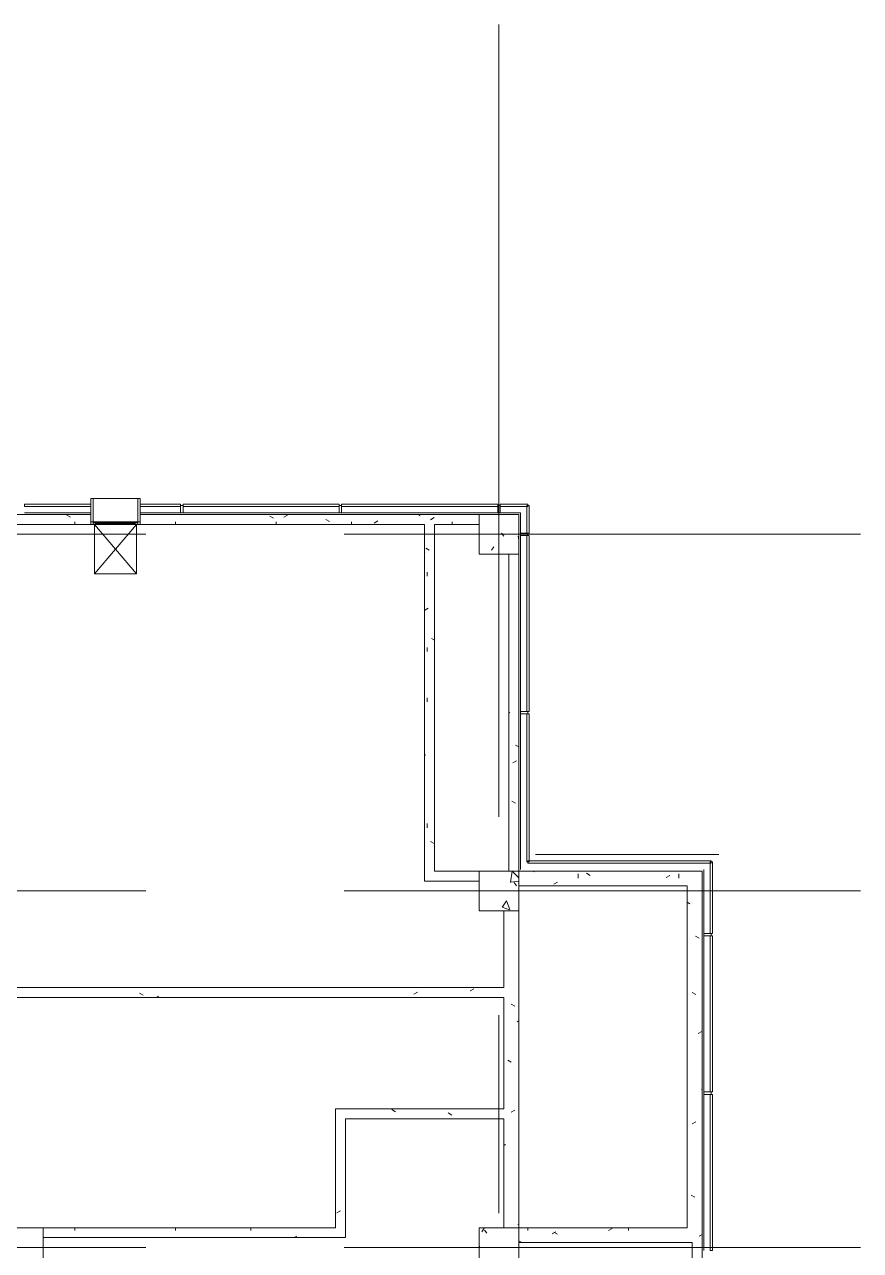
# Model space of a CAD drawing. Extents: x -14231 to 343475, y -171733 to 30720.
# Drawn here: x 201107 to 217979, y -37403 to -12650 of the extents above; entities that cross this region are included whole.
import ezdxf

# ---------------------------------------------------------------- set-up
doc = ezdxf.new("R2010")
doc.units = 0
doc.header["$LTSCALE"] = 8
for name, pattern in [('Access Line', [382.3, 250, -132.3]), ('Centre', [7937.5, 1587.5, -1190.625, 3968.75, -1190.625]), ('IDA - Grid Line', [3500, 2000, -500, 500, -500])]:
    doc.linetypes.add(name, pattern=pattern)
for name, color, linetype, lineweight in [('A-_ANOTGRID_E', 7, 'CONTINUOUS', 9), ('A-_CLAD----_E', 7, 'CONTINUOUS', 9), ('A-_CLAD----_E1', 7, 'CONTINUOUS', 9), ('A-_WALL----_E', 7, 'CONTINUOUS', 9), ('A-_WALL----_H', 7, 'CONTINUOUS', 9), ('A-_WIND----_E', 7, 'CONTINUOUS', 9), ('A-COLN----_E', 7, 'CONTINUOUS', 9), ('A-COLN----_E1', 7, 'CONTINUOUS', 9)]:
    doc.layers.add(name, color=color, linetype=linetype, lineweight=lineweight)
pattern_1 = [(270, (-114873.83, 809413.83), (508, -2032), [83.82, -1440.18, 83.82, -1440.18, -8128]), (270, (-114873.83, 809413.83), (508, -2032), [-3048, 83.82, -2964.18, 83.82, -1440.18, -3556]), (270, (-114873.83, 809413.83), (508, -2032), [-7620, 83.82, -932.18, 83.82, -2456.18]), (30, (-114619.83, 808651.83), (1505.76362, 1455.9409), [83.82, -1440.18, 83.82, -1440.18, -8128]), (30, (-114619.83, 808651.83), (1505.76362, 1455.9409), [-3048, 83.82, -2964.18, 83.82, -1440.18, -3556]), (30, (-114619.83, 808651.83), (1505.76362, 1455.9409), [-7620, 83.82, -932.18, 83.82, -2456.18]), (150, (-113603.83, 808397.83), (-2013.76362, 576.0591), [83.82, -1440.18, 83.82, -1440.18, -8128]), (150, (-113603.83, 808397.83), (-2013.76362, 576.0591), [-3048, 83.82, -2964.18, 83.82, -1440.18, -3556]), (150, (-113603.83, 808397.83), (-2013.76362, 576.0591), [-7620, 83.82, -932.18, 83.82, -2456.18])]

# ---------------------------------------------------------------- blocks, each defined once
blk = doc.blocks.new('IDA - Rectangle Column - 800W X 800D-V17-PH1 LEVEL 3 - PROBE')
at = {"layer": 'A-COLN----_E1', "true_color": 0xaaaaaa}
h = blk.add_hatch(dxfattribs=at)
h.set_pattern_fill('FP_19', color=253, style=0, pattern_type=2)
h.set_pattern_definition([(320, (-325556.1, 846757.2), (-159.3907, -1821.8403), [190.5, -2095.5]), (265, (-325556.1, 846757.2), (1910.5674, 352.428), [152.4, -1676.4]), (10.451, (-325569.4, 846605.4), (1751.166, -1469.4262), [161.9, -1780.901]), (316.184, (-325048.1, 846757.2), (-420.428, -2710.791), [285.75, -3143.25]), (6.636, (-325083.2, 846531.3), (2474.276, -2374.0256), [242.85, -2671.351]), (261.184, (-325048, 846757.2), (2474.2525, -2374.05), [228.6, -2514.6]), (291, (-325175.1, 846503.2), (-1022.6516, -1516.1442), [190.5, -2095.5]), (236, (-325175.1, 846503.2), (1841.8805, -618.021), [152.4, -1676.4]), (341.451, (-325260.3, 846376.8), (819.2124, -2134.1713), [161.9, -1780.901]), (307.5, (-325556.1, 846757.2), (845.5504, -30.88603), [83.82, -1572.26, 83.82, -3300.73]), (307.5, (-325556.1, 846757.2), (845.5504, -30.88603), [-1739.9, -1617.98, 83.82, -1598.93]), (277.5, (-325556.1, 846757.2), (1001.80575, -668.1966), [83.82, -886.46, 83.82, -2175.51]), (277.5, (-325556.1, 846757.2), (1001.80575, -668.1966), [-1054.1, -1534.16, 83.82, -557.53]), (237.5, (-325556.1, 847323.6), (-57.2896, -1355.9093), [83.82, -551.18, 83.82, -4526.28]), (237.5, (-325556.1, 847323.6), (-57.2896, -1355.9093), [-718.82, -1897.38, 83.82, -2545.08]), (227.5, (-325556.1, 847577.6), (254.2664, -1481.2932), [83.82, -741.68, 83.82, -3098.8]), (227.5, (-325556.1, 847577.6), (254.2664, -1481.2932), [-909.32, -1231.9, 83.82, -1783.08])])
h.paths.add_polyline_path([(-400, 400), (-400, -400), (400, -400), (400, 400)])
at = {"layer": 'A-COLN----_E', "color": 253, "true_color": 0xaaaaaa}
for p, q in [((400, 400), (-400, 400)), ((-400, 400), (-400, -400)), ((400, -400), (400, 400)), ((-400, -400), (400, -400))]:
    blk.add_line(p, q, dxfattribs=at)
blk = doc.blocks.new('IDA - Rectangle Column - 800W X 800D-V18-PH1 LEVEL 3 - PROBE')
at = {"layer": 'A-COLN----_E1', "true_color": 0xaaaaaa}
h = blk.add_hatch(dxfattribs=at)
h.set_pattern_fill('FP_20', color=253, style=0, pattern_type=2)
h.set_pattern_definition([(320, (-325556.1, 839557.2), (-159.3907, -1821.8403), [190.5, -2095.5]), (265, (-325556.1, 839557.2), (1910.5674, 352.428), [152.4, -1676.4]), (10.451, (-325569.4, 839405.4), (1751.166, -1469.4262), [161.9, -1780.901]), (316.184, (-325048.1, 839557.2), (-420.428, -2710.791), [285.75, -3143.25]), (6.636, (-325083.2, 839331.3), (2474.276, -2374.0256), [242.85, -2671.351]), (261.184, (-325048, 839557.2), (2474.2525, -2374.05), [228.6, -2514.6]), (291, (-325175.1, 839303.2), (-1022.6516, -1516.1442), [190.5, -2095.5]), (236, (-325175.1, 839303.2), (1841.8805, -618.021), [152.4, -1676.4]), (341.451, (-325260.3, 839176.8), (819.2124, -2134.1713), [161.9, -1780.901]), (307.5, (-325556.1, 839557.2), (845.5504, -30.88603), [83.82, -1572.26, 83.82, -3300.73]), (307.5, (-325556.1, 839557.2), (845.5504, -30.88603), [-1739.9, -1617.98, 83.82, -1598.93]), (277.5, (-325556.1, 839557.2), (1001.80575, -668.1966), [83.82, -886.46, 83.82, -2175.51]), (277.5, (-325556.1, 839557.2), (1001.80575, -668.1966), [-1054.1, -1534.16, 83.82, -557.53]), (237.5, (-325556.1, 840123.6), (-57.2896, -1355.9093), [83.82, -551.18, 83.82, -4526.28]), (237.5, (-325556.1, 840123.6), (-57.2896, -1355.9093), [-718.82, -1897.38, 83.82, -2545.08]), (227.5, (-325556.1, 840377.6), (254.2664, -1481.2932), [83.82, -741.68, 83.82, -3098.8]), (227.5, (-325556.1, 840377.6), (254.2664, -1481.2932), [-909.32, -1231.9, 83.82, -1783.08])])
h.paths.add_polyline_path([(-400, -400), (400, -400), (400, 400), (-400, 400)])
at = {"layer": 'A-COLN----_E', "color": 253, "true_color": 0xaaaaaa}
for p, q in [((400, 400), (-400, 400)), ((-400, 400), (-400, -400)), ((400, -400), (400, 400)), ((-400, -400), (400, -400))]:
    blk.add_line(p, q, dxfattribs=at)
blk = doc.blocks.new('IDA - Rectangle Column - 800W X 800D-V19-PH1 LEVEL 3 - PROBE')
at = {"layer": 'A-COLN----_E1', "true_color": 0xaaaaaa}
h = blk.add_hatch(dxfattribs=at)
h.set_pattern_fill('FP_21', color=253, style=0, pattern_type=2)
h.set_pattern_definition([(320, (-325556.1, 832357.2), (-159.3907, -1821.8403), [190.5, -2095.5]), (265, (-325556.1, 832357.2), (1910.5674, 352.428), [152.4, -1676.4]), (10.451, (-325569.4, 832205.4), (1751.166, -1469.4262), [161.9, -1780.901]), (316.184, (-325048.1, 832357.2), (-420.428, -2710.791), [285.75, -3143.25]), (6.636, (-325083.2, 832131.3), (2474.276, -2374.0256), [242.85, -2671.351]), (261.184, (-325048, 832357.2), (2474.2525, -2374.05), [228.6, -2514.6]), (291, (-325175.1, 832103.2), (-1022.6516, -1516.1442), [190.5, -2095.5]), (236, (-325175.1, 832103.2), (1841.8805, -618.021), [152.4, -1676.4]), (341.451, (-325260.3, 831976.8), (819.2124, -2134.1713), [161.9, -1780.901]), (307.5, (-325556.1, 832357.2), (845.5504, -30.88603), [83.82, -1572.26, 83.82, -3300.73]), (307.5, (-325556.1, 832357.2), (845.5504, -30.88603), [-1739.9, -1617.98, 83.82, -1598.93]), (277.5, (-325556.1, 832357.2), (1001.80575, -668.1966), [83.82, -886.46, 83.82, -2175.51]), (277.5, (-325556.1, 832357.2), (1001.80575, -668.1966), [-1054.1, -1534.16, 83.82, -557.53]), (237.5, (-325556.1, 832923.6), (-57.2896, -1355.9093), [83.82, -551.18, 83.82, -4526.28]), (237.5, (-325556.1, 832923.6), (-57.2896, -1355.9093), [-718.82, -1897.38, 83.82, -2545.08]), (227.5, (-325556.1, 833177.6), (254.2664, -1481.2932), [83.82, -741.68, 83.82, -3098.8]), (227.5, (-325556.1, 833177.6), (254.2664, -1481.2932), [-909.32, -1231.9, 83.82, -1783.08])])
h.paths.add_polyline_path([(-400, -400), (400, -400), (400, 400), (-400, 400)])
at = {"layer": 'A-COLN----_E', "color": 253, "true_color": 0xaaaaaa}
for p, q in [((400, 400), (-400, 400)), ((-400, 400), (-400, -400)), ((400, -400), (400, 400)), ((-400, -400), (400, -400))]:
    blk.add_line(p, q, dxfattribs=at)
blk = doc.blocks.new('IDA - Rectangle Column - 800W X 800D-V22-PH1 LEVEL 3 - PROBE')
at = {"layer": 'A-COLN----_E1', "true_color": 0xaaaaaa}
h = blk.add_hatch(dxfattribs=at)
h.set_pattern_fill('FP_24', color=253, style=0, pattern_type=2)
h.set_pattern_definition([(320, (-315956.1, 846757.2), (-159.3907, -1821.8403), [190.5, -2095.5]), (265, (-315956.1, 846757.2), (1910.5674, 352.428), [152.4, -1676.4]), (10.451, (-315969.4, 846605.4), (1751.166, -1469.4262), [161.9, -1780.901]), (316.184, (-315448.1, 846757.2), (-420.428, -2710.791), [285.75, -3143.25]), (6.636, (-315483.2, 846531.3), (2474.276, -2374.0256), [242.85, -2671.351]), (261.184, (-315448, 846757.2), (2474.2525, -2374.05), [228.6, -2514.6]), (291, (-315575.1, 846503.2), (-1022.6516, -1516.1442), [190.5, -2095.5]), (236, (-315575.1, 846503.2), (1841.8805, -618.021), [152.4, -1676.4]), (341.451, (-315660.3, 846376.8), (819.2124, -2134.1713), [161.9, -1780.901]), (307.5, (-315956.1, 846757.2), (845.5504, -30.88603), [83.82, -1572.26, 83.82, -3300.73]), (307.5, (-315956.1, 846757.2), (845.5504, -30.88603), [-1739.9, -1617.98, 83.82, -1598.93]), (277.5, (-315956.1, 846757.2), (1001.80575, -668.1966), [83.82, -886.46, 83.82, -2175.51]), (277.5, (-315956.1, 846757.2), (1001.80575, -668.1966), [-1054.1, -1534.16, 83.82, -557.53]), (237.5, (-315956.1, 847323.6), (-57.2896, -1355.9093), [83.82, -551.18, 83.82, -4526.28]), (237.5, (-315956.1, 847323.6), (-57.2896, -1355.9093), [-718.82, -1897.38, 83.82, -2545.08]), (227.5, (-315956.1, 847577.6), (254.2664, -1481.2932), [83.82, -741.68, 83.82, -3098.8]), (227.5, (-315956.1, 847577.6), (254.2664, -1481.2932), [-909.32, -1231.9, 83.82, -1783.08])])
h.paths.add_polyline_path([(-400, -400), (400, -400), (400, 400), (-400, 400), (-400, 262)])
at = {"layer": 'A-COLN----_E', "color": 253, "true_color": 0xaaaaaa}
for p, q in [((400, 400), (-400, 400)), ((-400, 400), (-400, -400)), ((400, -400), (400, 400)), ((-400, -400), (400, -400))]:
    blk.add_line(p, q, dxfattribs=at)
blk = doc.blocks.new('Aluminium Window - 1000L X 1000H - FAP-02 - 2HR-V58-PH1 LEVEL 3 - PROBE')
at = {"layer": 'A-_WIND----_E', "color": 253, "true_color": 0xaaaaaa}
for p, q in [((-495, 425), (-495, 310)), ((-445, 425), (-495, 425)), ((-495, 260), (-495, 100)), ((-445, -50), (-445, 425)), ((455, 425), (-445, 425)), ((505, 425), (455, 425)), ((455, 425), (455, -50)), ((505, 310), (505, 425)), ((505, 100), (505, 260)), ((-445, -50), (-492, -50)), ((-492, -50), (-445, -50)), ((-492, -100), (-445, -100)), ((-445, -65), (-445, -50)), ((455, -50), (-445, -50)), ((-445, -50), (455, -50)), ((-445, -65), (-445, -100)), ((-395, -65), (-445, -65)), ((-445, -100), (-395, -100)), ((405, -65), (-395, -65)), ((-395, -100), (-395, -65)), ((405, -79), (-395, -79)), ((-395, -79), (-395, -87)), ((-395, -87), (405, -87)), ((-395, -100), (405, -100)), ((455, -65), (405, -65)), ((405, -65), (405, -100)), ((405, -87), (405, -79)), ((405, -100), (455, -100)), ((505, -50), (455, -50)), ((455, -50), (455, -65)), ((455, -50), (505, -50)), ((455, -100), (455, -65)), ((455, -100), (505, -100))]:
    blk.add_line(p, q, dxfattribs=at)
at = {"layer": 'A-_WIND----_E', "color": 253, "linetype": 'Centre', "true_color": 0xaaaaaa}
for p, q in [((-495, 425), (505, 425)), ((-74, 425), (-390, 425))]:
    blk.add_line(p, q, dxfattribs=at)
at = {"layer": 'A-_WIND----_E', "color": 253, "linetype": 'Access Line', "true_color": 0xaaaaaa}
for p, q in [((-420, -1100), (-420, -100)), ((-420, -100), (430, -1100)), ((-420, -1100), (430, -100)), ((430, -1100), (430, -100)), ((-420, -1100), (430, -1100))]:
    blk.add_line(p, q, dxfattribs=at)
blk = doc.blocks.new('System Panel - AlumPanelClad-White-10000757-PH1 LEVEL 3 - PROBE')
at = {"layer": 'A-_CLAD----_E', "color": 253, "true_color": 0xaaaaaa}
for p, q in [((1850, 25), (-1850, 25)), ((-1850, 25), (-1850, -25)), ((1850, -25), (1850, 25)), ((-1850, -25), (1850, -25))]:
    blk.add_line(p, q, dxfattribs=at)
blk = doc.blocks.new('Rectangular Mullion - groove center-10013415-PH1 LEVEL 3 - PROBE')
at = {"layer": 'A-_CLAD----_E1', "color": 253, "true_color": 0xaaaaaa}
blk.add_line((838822, 326291), (838822, 329991), dxfattribs=at)
blk = doc.blocks.new('System Panel - AlumPanelClad-White-10013422-PH1 LEVEL 3 - PROBE')
at = {"layer": 'A-_CLAD----_E', "color": 253, "true_color": 0xaaaaaa}
for p, q in [((1495, 25), (-1495, 25)), ((-1495, 25), (-1495, -25)), ((1495, -25), (1495, 25)), ((-1495, -25), (1495, -25))]:
    blk.add_line(p, q, dxfattribs=at)
blk = doc.blocks.new('Rectangular Mullion - groove center-10013417-PH1 LEVEL 3 - PROBE')
at = {"layer": 'A-_CLAD----_E1', "color": 253, "true_color": 0xaaaaaa}
blk.add_line((835982, 325991), (839122, 325991), dxfattribs=at)
blk = doc.blocks.new('System Panel - AlumPanelClad-White-10021056-PH1 LEVEL 3 - PROBE')
at = {"layer": 'A-_CLAD----_E', "color": 253, "true_color": 0xaaaaaa}
for p, q in [((280, 25), (-280, 25)), ((-280, 25), (-280, -25)), ((280, -25), (280, 25)), ((-280, -25), (280, -25))]:
    blk.add_line(p, q, dxfattribs=at)
blk = doc.blocks.new('Rectangular Mullion - groove center-10021053-PH1 LEVEL 3 - PROBE')
at = {"layer": 'A-_CLAD----_E1', "color": 253, "true_color": 0xaaaaaa}
blk.add_line((831922, 325581), (831922, 325991), dxfattribs=at)
blk = doc.blocks.new('System Panel - AlumPanelClad-White-10005328-PH1 LEVEL 3 - PROBE')
at = {"layer": 'A-_CLAD----_E', "color": 253, "true_color": 0xaaaaaa}
for p, q in [((1575, 25), (-1575, 25)), ((-1575, 25), (-1575, -25)), ((1575, -25), (1575, 25)), ((-1575, -25), (1575, -25))]:
    blk.add_line(p, q, dxfattribs=at)
blk = doc.blocks.new('Rectangular Mullion - groove center-10005325-PH1 LEVEL 3 - PROBE')
at = {"layer": 'A-_CLAD----_E1', "color": 253, "true_color": 0xaaaaaa}
blk.add_line((846867, 329691), (850017, 329691), dxfattribs=at)
blk = doc.blocks.new('System Panel - AlumPanelClad-White-10007495-PH1 LEVEL 3 - PROBE')
at = {"layer": 'A-_CLAD----_E', "color": 253, "true_color": 0xaaaaaa}
for p, q in [((1775, 25), (-1775, 25)), ((-1775, 25), (-1775, -25)), ((1775, -25), (1775, 25)), ((-1775, -25), (1775, -25))]:
    blk.add_line(p, q, dxfattribs=at)
blk = doc.blocks.new('Rectangular Mullion - groove center-10007492-PH1 LEVEL 3 - PROBE')
at = {"layer": 'A-_CLAD----_E1', "color": 253, "true_color": 0xaaaaaa}
blk.add_line((931882, 325991), (935432, 325991), dxfattribs=at)
blk = doc.blocks.new('Rectangular Mullion - groove center-9997094-PH1 LEVEL 3 - PROBE')
at = {"layer": 'A-_CLAD----_E1', "color": 253, "true_color": 0xaaaaaa}
for p, q in [((-25, -150), (-25, 0)), ((-25, 0), (25, 0)), ((25, 0), (25, -150)), ((25, -150), (-25, -150))]:
    blk.add_line(p, q, dxfattribs=at)
blk = doc.blocks.new('System Panel - AlumPanelClad-White-10013404-PH1 LEVEL 3 - PROBE')
at = {"layer": 'A-_CLAD----_E', "color": 253, "true_color": 0xaaaaaa}
for p, q in [((723, 25), (-723, 25)), ((-723, 25), (-723, -25)), ((723, -25), (723, 25)), ((-723, -25), (723, -25))]:
    blk.add_line(p, q, dxfattribs=at)
blk = doc.blocks.new('Rectangular Mullion - groove center-10013402-PH1 LEVEL 3 - PROBE')
at = {"layer": 'A-_CLAD----_E1', "color": 253, "true_color": 0xaaaaaa}
blk.add_line((839122, 329691), (840417, 329691), dxfattribs=at)
blk = doc.blocks.new('System Panel - AlumPanelClad-White-10013864-PH1 LEVEL 3 - PROBE')
at = {"layer": 'A-_CLAD----_E', "color": 253, "true_color": 0xaaaaaa}
for p, q in [((280, 25), (-280, 25)), ((-280, 25), (-280, -25)), ((280, -25), (280, 25)), ((-280, -25), (280, -25))]:
    blk.add_line(p, q, dxfattribs=at)
blk = doc.blocks.new('Rectangular Mullion - groove center-10021132-PH1 LEVEL 3 - PROBE')
at = {"layer": 'A-_CLAD----_E1', "color": 253, "true_color": 0xaaaaaa}
blk.add_line((831922, 325991), (832332, 325991), dxfattribs=at)
blk = doc.blocks.new('System Panel - AlumPanelClad-White-10087131-PH1 LEVEL 3 - PROBE')
at = {"layer": 'A-_CLAD----_E', "color": 253, "true_color": 0xaaaaaa}
for p, q in [((-760, 25), (-1575, 25)), ((-1575, 25), (-1575, -25)), ((-760, -25), (-760, 25)), ((1575, 25), (240, 25)), ((240, 25), (240, -25)), ((1575, -25), (1575, 25)), ((-1575, -25), (-760, -25)), ((240, -25), (1575, -25))]:
    blk.add_line(p, q, dxfattribs=at)
blk = doc.blocks.new('Rectangular Mullion - groove center-10086793-PH1 LEVEL 3 - PROBE')
at = {"layer": 'A-_CLAD----_E1', "color": 253, "true_color": 0xaaaaaa}
blk.add_line((831922, 315981), (831922, 317316), dxfattribs=at)
blk = doc.blocks.new('Rectangular Mullion - groove center-10087119-PH1 LEVEL 3 - PROBE')
at = {"layer": 'A-_CLAD----_E1', "color": 253, "true_color": 0xaaaaaa}
blk.add_line((831922, 318316), (831922, 319131), dxfattribs=at)

msp = doc.modelspace()

# ---------------------------------------------------------------- hatches: boundary and pattern name
at = {"layer": 'A-_WALL----_H', "true_color": 0xd4d4d4}
h = msp.add_hatch(dxfattribs=at)
h.set_pattern_fill('FP_1', color=254, angle=-90, style=0, pattern_type=2)
h.set_pattern_definition(pattern_1)
h.paths.add_polyline_path([(185955.7512, -22730.1201), (185955.7512, -22743.3464), (191082.2899, -22743.3464), (191082.2899, -22543.3464), (185955.7512, -22543.3464), (185955.7512, -22643.3464)])
h.paths.add_polyline_path([(191882.2899, -22587.7596), (191882.2899, -22743.3464), (202445.6706, -22743.3464), (202445.6706, -22543.3464), (191882.2899, -22543.3464)])
h.paths.add_polyline_path([(203442.2899, -22543.3464), (203442.2899, -22743.3464), (210282.2899, -22743.3464), (210282.2899, -22543.3464), (209151.0476, -22543.3464)])
h = msp.add_hatch(dxfattribs=at)
h.set_pattern_fill('FP_1', color=254, angle=-90, style=0, pattern_type=2)
h.set_pattern_definition(pattern_1)
h.paths.add_polyline_path([(209182.2899, -22743.3464), (209182.2899, -29943.3464), (209382.2899, -29943.3464), (209382.2899, -22743.3464)])
h = msp.add_hatch(dxfattribs=at)
h.set_pattern_fill('FP_1', color=254, angle=-90, style=0, pattern_type=2)
h.set_pattern_definition(pattern_1)
h.paths.add_polyline_path([(210882.2899, -28063.4311), (210882.2899, -29743.3464), (211082.2899, -29743.3464), (211082.2899, -23343.3464), (210882.2899, -23343.3464)])
h = msp.add_hatch(dxfattribs=at)
h.set_pattern_fill('FP_1', color=254, angle=-90, style=0, pattern_type=2)
h.set_pattern_definition(pattern_1)
h.paths.add_polyline_path([(211082.2899, -30043.3464), (214482.2899, -30043.3464), (214482.2899, -29743.3464), (211082.2899, -29743.3464)])
h = msp.add_hatch(dxfattribs=at)
h.set_pattern_fill('FP_1', color=254, angle=-90, style=0, pattern_type=2)
h.set_pattern_definition(pattern_1)
h.paths.add_polyline_path([(214482.2899, -36943.3464), (214782.2899, -36943.3464), (214782.2899, -29743.3464), (214482.2899, -29743.3464), (214482.2899, -30043.3464)])
h = msp.add_hatch(dxfattribs=at)
h.set_pattern_fill('FP_1', color=254, angle=-90, style=0, pattern_type=2)
h.set_pattern_definition(pattern_1)
h.paths.add_polyline_path([(210782.2899, -30543.3464), (210782.2899, -36943.3464), (211082.2899, -36943.3464), (211082.2899, -30543.3464)])
h = msp.add_hatch(dxfattribs=at)
h.set_pattern_fill('FP_1', color=254, angle=-90, style=0, pattern_type=2)
h.set_pattern_definition(pattern_1)
h.paths.add_polyline_path([(185982.2899, -32293.3482), (210782.2899, -32293.3482), (210782.2899, -32093.3482), (185982.2899, -32093.3482)])
h = msp.add_hatch(dxfattribs=at)
h.set_pattern_fill('FP_1', color=254, angle=-90, style=0, pattern_type=2)
h.set_pattern_definition(pattern_1)
h.paths.add_polyline_path([(207382.2899, -36943.3464), (207582.2899, -36943.3464), (207582.2899, -34543.3464), (207382.2899, -34543.3464)])
h = msp.add_hatch(dxfattribs=at)
h.set_pattern_fill('FP_1', color=254, angle=-90, style=0, pattern_type=2)
h.set_pattern_definition(pattern_1)
h.paths.add_polyline_path([(207582.2899, -34743.3464), (210782.2899, -34743.3464), (210782.2899, -34543.3464), (207582.2899, -34543.3464)])
h = msp.add_hatch(dxfattribs=at)
h.set_pattern_fill('FP_1', color=254, angle=-90, style=0, pattern_type=2)
h.set_pattern_definition(pattern_1)
h.paths.add_polyline_path([(201482.2899, -37081.7019), (201482.2899, -37143.3464), (207582.2899, -37143.3464), (207582.2899, -36943.3464), (201482.2899, -36943.3464)])
h = msp.add_hatch(dxfattribs=at)
h.set_pattern_fill('FP_1', color=254, angle=-90, style=0, pattern_type=2)
h.set_pattern_definition(pattern_1)
h.paths.add_polyline_path([(211082.2899, -36943.3464), (211082.2899, -37243.3464), (214782.2899, -37243.3464), (214782.2899, -36943.3464), (214482.2899, -36943.3464)])
h = msp.add_hatch(dxfattribs=at)
h.set_pattern_fill('FP_1', color=254, angle=-90, style=0, pattern_type=2)
h.set_pattern_definition(pattern_1)
h.paths.add_polyline_path([(214582.2284, -37243.3464), (214582.2284, -41543.3464), (214782.2284, -41543.3464), (214782.2284, -37243.3464)])

# ---------------------------------------------------------------- linework, layer by layer
at = {"layer": 'A-_ANOTGRID_E', "color": 254, "linetype": 'IDA - Grid Line', "true_color": 0xd4d4d4}
for p, q in [((210682.2899, -12650.3661), (210682.2899, -169732.6721)), ((179558.4541, -22943.3464), (217979.1948, -22943.3464)), ((179558.4541, -30143.3464), (217979.1948, -30143.3464)), ((179558.4541, -37343.3464), (217979.1948, -37343.3464))]:
    msp.add_line(p, q, dxfattribs=at)
at = {"layer": 'A-_WALL----_E', "color": 253, "true_color": 0xaaaaaa}
for p, q in [((202445.6706, -22543.3464), (191882.2899, -22543.3464)), ((191882.2899, -22743.3464), (202445.6706, -22743.3464)), ((202445.6706, -22743.3464), (202445.6706, -22543.3464)), ((210282.2899, -22543.3464), (203442.2899, -22543.3464)), ((203442.2899, -22543.3464), (203442.2899, -22743.3464)), ((203442.2899, -22743.3464), (209182.2899, -22743.3464)), ((209182.2899, -22743.3464), (209182.2899, -29943.3464)), ((209382.2899, -22743.3464), (210282.2899, -22743.3464)), ((209382.2899, -29743.3464), (209382.2899, -22743.3464)), ((210882.2899, -23343.3464), (210882.2899, -29743.3464)), ((211082.2899, -29743.3464), (211082.2899, -23343.3464)), ((209182.2899, -29943.3464), (209382.2899, -29943.3464)), ((210282.2899, -29743.3464), (209382.2899, -29743.3464)), ((209382.2899, -29943.3464), (210282.2899, -29943.3464)), ((214482.2899, -29743.3464), (211082.2899, -29743.3464)), ((214782.2899, -29743.3464), (214482.2899, -29743.3464)), ((214782.2899, -36943.3464), (214782.2899, -29743.3464)), ((211082.2899, -30043.3464), (214482.2899, -30043.3464)), ((214482.2899, -30043.3464), (214482.2899, -36943.3464)), ((210782.2899, -30543.3464), (210782.2899, -32093.3482)), ((211082.2899, -36943.3464), (211082.2899, -30543.3464)), ((210782.2899, -32093.3482), (185982.2899, -32093.3482)), ((185982.2899, -32293.3482), (210782.2899, -32293.3482)), ((210782.2899, -32293.3482), (210782.2899, -34543.3464)), ((207582.2899, -34543.3464), (207382.2899, -34543.3464)), ((207382.2899, -34543.3464), (207382.2899, -36943.3464)), ((210782.2899, -34543.3464), (207582.2899, -34543.3464)), ((207582.2899, -36943.3464), (207582.2899, -34743.3464)), ((207582.2899, -34743.3464), (210782.2899, -34743.3464)), ((210782.2899, -34743.3464), (210782.2899, -36943.3464)), ((207382.2899, -36943.3464), (201482.2899, -36943.3464)), ((207582.2899, -37143.3464), (207582.2899, -36943.3464)), ((214482.2899, -36943.3464), (211082.2899, -36943.3464)), ((214782.2899, -37243.3464), (214782.2899, -36943.3464)), ((201482.2899, -37143.3464), (207582.2899, -37143.3464)), ((211082.2899, -37243.3464), (214582.2284, -37243.3464)), ((214582.2284, -37243.3464), (214582.2284, -41543.3464)), ((214782.2284, -41543.3464), (214782.2284, -37243.3464))]:
    msp.add_line(p, q, dxfattribs=at)

# ---------------------------------------------------------------- block references
at = {"layer": 'A-_CLAD----_E', "color": 253, "lineweight": 9, "true_color": 0xaaaaaa}
for name, p, rotation in [('System Panel - AlumPanelClad-White-10087131-PH1 LEVEL 3 - PROBE', (202682.2899, -22358.3485), 179.9999999999997), ('System Panel - AlumPanelClad-White-10005328-PH1 LEVEL 3 - PROBE', (205882.2899, -22358.3485), 179.9999999999997), ('System Panel - AlumPanelClad-White-10005328-PH1 LEVEL 3 - PROBE', (209082.2899, -22358.3485), 179.9999999999997), ('System Panel - AlumPanelClad-White-10021056-PH1 LEVEL 3 - PROBE', (210987.2899, -22358.3485), 179.9999999999997), ('System Panel - AlumPanelClad-White-10013864-PH1 LEVEL 3 - PROBE', (211267.2899, -22638.3475), 89.99999999999999), ('System Panel - AlumPanelClad-White-10007495-PH1 LEVEL 3 - PROBE', (211267.2899, -24743.3464), 89.99999999999999), ('System Panel - AlumPanelClad-White-10013422-PH1 LEVEL 3 - PROBE', (211267.2899, -28063.3464), 89.99999999999999), ('System Panel - AlumPanelClad-White-10000757-PH1 LEVEL 3 - PROBE', (213117.2899, -29558.3464), 180), ('System Panel - AlumPanelClad-White-10013404-PH1 LEVEL 3 - PROBE', (214967.2899, -30280.8464), 89.99999999999999), ('System Panel - AlumPanelClad-White-10005328-PH1 LEVEL 3 - PROBE', (214967.2899, -32628.3464), 89.99999999999999), ('System Panel - AlumPanelClad-White-10005328-PH1 LEVEL 3 - PROBE', (214967.2899, -35828.3464), 89.99999999999999)]:
    msp.add_blockref(name, p, dxfattribs=dict(at, rotation=rotation))
at = {"layer": 'A-_CLAD----_E1', "color": 253, "lineweight": 9, "true_color": 0xaaaaaa, "rotation": 270}
for name, p in [('Rectangular Mullion - groove center-10086793-PH1 LEVEL 3 - PROBE', (-114873.8284, 809413.8288)), ('Rectangular Mullion - groove center-10087119-PH1 LEVEL 3 - PROBE', (-114873.8284, 809413.8288)), ('Rectangular Mullion - groove center-10021053-PH1 LEVEL 3 - PROBE', (-114873.8284, 809413.8288)), ('Rectangular Mullion - groove center-10021132-PH1 LEVEL 3 - PROBE', (-114873.8284, 809413.8288)), ('Rectangular Mullion - groove center-10007492-PH1 LEVEL 3 - PROBE', (-114873.8171, 908913.8288)), ('Rectangular Mullion - groove center-10013417-PH1 LEVEL 3 - PROBE', (-114873.8284, 809413.8288)), ('Rectangular Mullion - groove center-10013415-PH1 LEVEL 3 - PROBE', (-114873.8284, 809413.8288)), ('Rectangular Mullion - groove center-10013402-PH1 LEVEL 3 - PROBE', (-114873.8284, 809413.8288)), ('Rectangular Mullion - groove center-10005325-PH1 LEVEL 3 - PROBE', (-114873.8284, 815813.8288)), ('Rectangular Mullion - groove center-10005325-PH1 LEVEL 3 - PROBE', (-114873.8284, 812613.8288))]:
    msp.add_blockref(name, p, dxfattribs=at)
at = {"layer": 'A-_CLAD----_E1', "color": 253, "lineweight": 9, "true_color": 0xaaaaaa, "extrusion": (0, 0, -1)}
for p in [(-204282.2899, -22358.3485), (-207482.2899, -22358.3485), (-210682.2899, -22358.3485)]:
    msp.add_blockref('Rectangular Mullion - groove center-9997094-PH1 LEVEL 3 - PROBE', p, dxfattribs=at)
at = {"layer": 'A-_CLAD----_E1', "color": 253, "lineweight": 9, "true_color": 0xaaaaaa}
for p in [(-642559.8853, -352199.4668), (-639359.8853, -352199.4668)]:
    msp.add_blockref('Rectangular Mullion - groove center-10005325-PH1 LEVEL 3 - PROBE', p, dxfattribs=at)
at = {"layer": 'A-_CLAD----_E1', "color": 253, "lineweight": 9, "true_color": 0xaaaaaa, "extrusion": (0, 0, -1), "rotation": 90.00000000000001}
for p in [(-211267.2899, -22943.3464), (-211267.2899, -26543.3464), (-214967.2899, -31028.3464), (-214967.2899, -34228.3464)]:
    msp.add_blockref('Rectangular Mullion - groove center-9997094-PH1 LEVEL 3 - PROBE', p, dxfattribs=at)
at = {"layer": 'A-_WIND----_E', "color": 253, "lineweight": 9, "true_color": 0xaaaaaa}
msp.add_blockref('Aluminium Window - 1000L X 1000H - FAP-02 - 2HR-V58-PH1 LEVEL 3 - PROBE', (202937.2899, -22643.3464), dxfattribs=at)
at = {"layer": 'A-COLN----_E1', "color": 253, "lineweight": 9, "true_color": 0xaaaaaa}
for name, p in [('IDA - Rectangle Column - 800W X 800D-V19-PH1 LEVEL 3 - PROBE', (210682.2899, -22943.3464)), ('IDA - Rectangle Column - 800W X 800D-V18-PH1 LEVEL 3 - PROBE', (210682.2899, -30143.3464)), ('IDA - Rectangle Column - 800W X 800D-V22-PH1 LEVEL 3 - PROBE', (201082.2899, -37343.3464)), ('IDA - Rectangle Column - 800W X 800D-V17-PH1 LEVEL 3 - PROBE', (210682.2899, -37343.3464))]:
    msp.add_blockref(name, p, dxfattribs=at)

doc.saveas('drawing.dxf')
